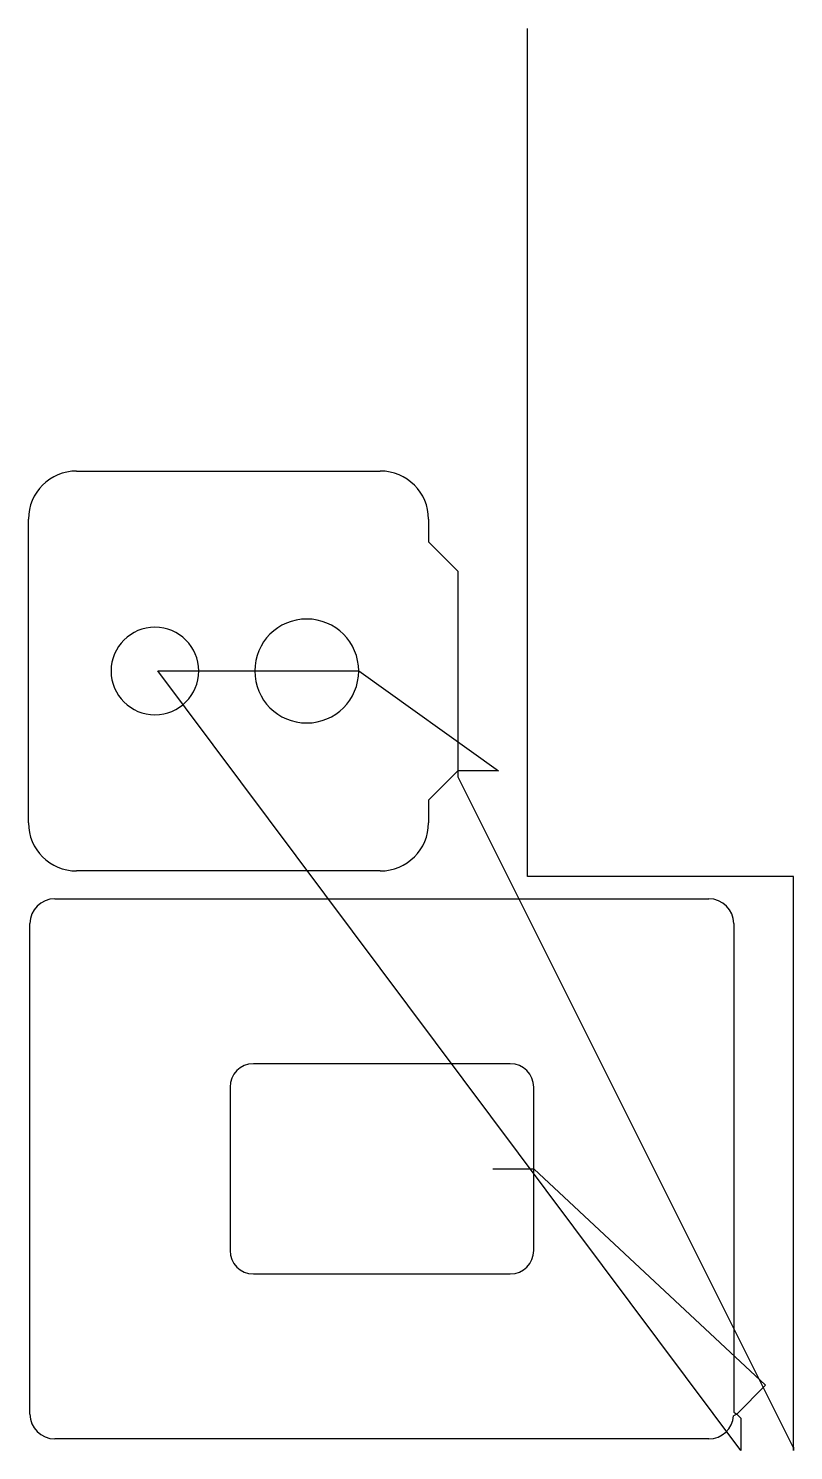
# Model space of a CAD drawing. Header units: metres. Extents: x 7 to 662, y 0 to 1218.
import ezdxf

# ---------------------------------------------------------------- set-up
doc = ezdxf.new("R2010")
doc.units = ezdxf.units.M

msp = doc.modelspace()

# ---------------------------------------------------------------- linework, layer by layer
at = {"layer": 'TOOL_0'}
for p, q in [((434.119, 1216.964), (434.119, 1217.964)), ((434.119, 491.506), (434.119, 1216.964)), ((48.025, 838.907), (308.025, 838.907)), ((6.775, 537.657), (6.775, 797.657)), ((349.275, 797.657), (349.275, 778.175)), ((349.275, 778.175), (374.275, 753.175)), ((374.275, 753.175), (374.275, 582.139)), ((616.688, -0.001), (117.525, 667.657)), ((117.525, 667.657), (152.525, 667.657)), ((152.525, 667.657), (254.525, 667.657)), ((254.525, 667.657), (289.525, 667.657)), ((289.525, 667.657), (409.275, 582.139)), ((374.275, 582.139), (349.275, 557.139)), ((409.275, 582.139), (374.275, 582.139)), ((374.275, 582.139), (374.275, 577.139)), ((374.275, 577.139), (661.802, 1.976)), ((349.275, 557.139), (349.275, 537.657)), ((308.025, 496.407), (48.025, 496.407)), ((661.802, 491.506), (434.119, 491.506)), ((661.802, 2.976), (661.802, 491.506)), ((29.329, 472.534), (589.329, 472.534)), ((8.079, 31.284), (8.079, 451.284)), ((610.579, 451.284), (610.579, 32.784)), ((419.329, 331.284), (199.329, 331.284)), ((179.329, 311.284), (179.329, 241.284)), ((439.329, 241.284), (439.329, 311.284)), ((179.329, 241.284), (179.329, 171.284)), ((404.329, 241.284), (439.329, 241.284)), ((439.329, 171.284), (439.329, 241.284)), ((439.329, 241.284), (637.901, 55.988)), ((199.329, 151.284), (419.329, 151.284)), ((637.901, 55.988), (613.152, 31.239)), ((613.152, 31.239), (610.526, 29.785)), ((610.579, 32.784), (613.152, 31.238)), ((613.152, 31.238), (616.688, 27.702)), ((616.688, 27.702), (616.688, -0.001)), ((589.329, 10.034), (29.329, 10.034)), ((661.802, 1.976), (661.802, 2.976)), ((661.802, 2.976), (661.802, -0.001)), ((661.802, 1.976), (661.802, 2.976)), ((661.802, -0.001), (661.802, 1.976))]:
    msp.add_line(p, q, dxfattribs=at)
for centre, radius, start, end in [((48.025, 797.657), 41.25, 90, 180), ((308.025, 797.657), 41.25, 0, 90), ((245.025, 667.657), 44.5, 0, 180), ((115.025, 667.657), 37.5, 0, 180), ((115.025, 667.657), 37.5, 180, 0), ((245.025, 667.657), 44.5, 180, 0), ((48.025, 537.657), 41.25, 180, 270), ((308.025, 537.657), 41.25, 270, 0), ((29.329, 451.284), 21.25, 90, 180), ((589.329, 451.284), 21.25, 0, 90), ((199.329, 311.284), 20, 90, 180), ((419.329, 311.284), 20, 0, 90), ((199.329, 171.284), 20, 180, 270), ((419.329, 171.284), 20, 270, 0), ((29.329, 31.284), 21.25, 180, 270), ((589.329, 31.284), 21.25, 270, 355.954917)]:
    msp.add_arc(centre, radius, start, end, dxfattribs=at)

doc.saveas('drawing.dxf')
